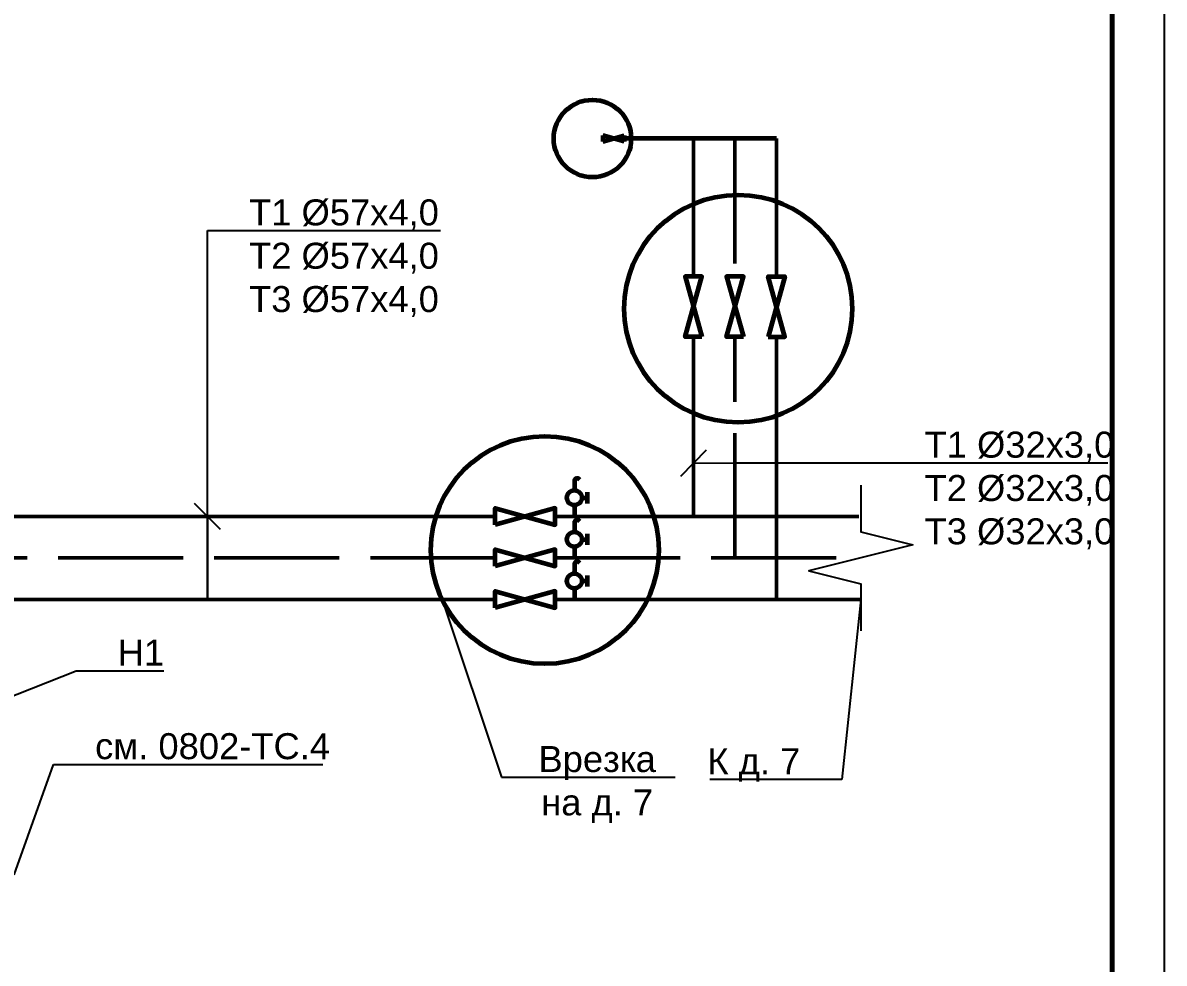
# Model space of a CAD drawing. Header units: millimetres. Extents: x 1990 to 7549, y 397 to 3825.
# Drawn here: x 3089.2 to 3198.9, y 1704.5 to 1795 of the extents above; entities that cross this region are included whole.
import ezdxf
from ezdxf import colors
from ezdxf.entities.mleader import LeaderData, LeaderLine
from ezdxf.enums import TextEntityAlignment as Align
from ezdxf.math import Vec2, Vec3

# ---------------------------------------------------------------- set-up
doc = ezdxf.new("R2010")
doc.units = ezdxf.units.MM
doc.linetypes.add('ACAD_ISO02W100', pattern=[15, 12, -3])
doc.layers.add('Основной', color=1, linetype='Continuous', lineweight=60)
doc.layers.add('Форматы', color=7, linetype='Continuous')
doc.styles.add('-ISOCPEUR-', font='isocpeur.TTF')
doc.styles.get("Standard").update_dxf_attribs({"font": 'arial.ttf'})

# ---------------------------------------------------------------- blocks, each defined once
blk = doc.blocks.new('*U426')
blk.add_lwpolyline([(0, 123), (297, 123), (297, -297), (0, -297)], close=True)
at = {"const_width": 0.5}
blk.add_lwpolyline([(20, 118), (292, 118), (292, -292), (20, -292)], close=True, dxfattribs=at)
blk.add_attdef('РАЗРАБОТАЛ', text='', height=2.5).set_placement((127.5, -264.22), align=Align.MIDDLE_LEFT)
at = {"flags": 8}
for tag, height, p in [('ДАТА', 2.5, (167.07, -264.4)), ('ЛИСТ', 3, (263.39, -271.92)), ('ЛИСТОВ', 3, (280.89, -271.92))]:
    blk.add_attdef(tag, text='', height=height, dxfattribs=at).set_placement(p, align=Align.MIDDLE_CENTER)
blk.add_attdef('ПРОВЕРИЛ', (127.75, -270.73), '', height=2.5)
for tag, p in [('ТЕПЛОВЫЕ_СЕТИ_001', (192.41, -270.98)), ('ИМЯ_ЧЕРТЕЖА_001', (194.51, -285.58))]:
    blk.add_attdef(tag, p, '', height=3, dxfattribs=at)
at = {"style": '-ISOCPEUR-', "flags": 8}
blk.add_attdef('ФОРМАТ', text='', height=3, dxfattribs=at).set_placement((257.97, -294.75), align=Align.MIDDLE_CENTER)
blk = doc.blocks.new('_None')
blk = doc.blocks.new('_Oblique')
at = {"color": 0, "linetype": 'ByBlock', "lineweight": -2}
blk.add_line((-0.5, -0.5), (0.5, 0.5), dxfattribs=at)

msp = doc.modelspace()

# ---------------------------------------------------------------- linework, layer by layer
at = {"lineweight": 60}
for p, q in [((3144.981, 1784.113), (3144.981, 1783.548)), ((3147.015, 1783.548), (3144.981, 1784.113)), ((3144.981, 1783.548), (3147.015, 1784.113)), ((3147.015, 1784.113), (3147.015, 1783.548)), ((3161.681, 1783.831), (3147.015, 1783.831)), ((3142.242, 1750.866), (3142.242, 1750.007)), ((3142.958, 1749.291), (3143.495, 1749.291)), ((3143.495, 1748.754), (3143.495, 1749.828)), ((3142.242, 1748.575), (3142.242, 1747.501)), ((3142.242, 1746.866), (3142.242, 1746.007)), ((3143.495, 1744.754), (3143.495, 1745.828)), ((3142.242, 1744.575), (3142.242, 1743.501)), ((3142.958, 1745.291), (3143.495, 1745.291)), ((3142.242, 1742.866), (3142.242, 1742.007)), ((3142.958, 1741.291), (3143.495, 1741.291)), ((3143.495, 1740.754), (3143.495, 1741.828)), ((3142.242, 1740.575), (3142.242, 1739.501))]:
    msp.add_line(p, q, dxfattribs=at)
at = {"color": 4, "lineweight": 50}
for p, q in [((3153.681, 1783.831), (3153.681, 1770.555)), ((3153.681, 1747.501), (3153.681, 1764.776)), ((3134.627, 1747.501), (3079.313, 1747.501)), ((3140.406, 1747.501), (3169.598, 1747.501))]:
    msp.add_line(p, q, dxfattribs=at)
at = {"color": 5, "linetype": 'ACAD_ISO02W100', "lineweight": 50}
for p, q in [((3157.681, 1783.831), (3157.681, 1770.555)), ((3157.681, 1743.501), (3157.681, 1764.776)), ((3134.627, 1743.501), (3083.313, 1743.501)), ((3140.406, 1743.501), (3169.779, 1743.501))]:
    msp.add_line(p, q, dxfattribs=at)
at = {"color": 1, "lineweight": 50}
for p, q in [((3161.681, 1783.831), (3161.681, 1770.555)), ((3161.681, 1739.501), (3161.681, 1764.776)), ((3134.627, 1739.501), (3087.313, 1739.501)), ((3140.406, 1739.501), (3169.779, 1739.501))]:
    msp.add_line(p, q, dxfattribs=at)
at = {"lineweight": 60}
for points in [[(3154.484, 1764.776), (3152.879, 1764.776), (3154.484, 1770.555), (3152.879, 1770.555), (3154.484, 1764.776)], [(3158.484, 1764.776), (3156.879, 1764.776), (3158.484, 1770.555), (3156.879, 1770.555), (3158.484, 1764.776)], [(3160.879, 1764.776), (3162.484, 1764.776), (3160.879, 1770.555), (3162.484, 1770.555), (3160.879, 1764.776)], [(3134.627, 1746.698), (3134.627, 1748.303), (3140.406, 1746.698), (3140.406, 1748.303), (3134.627, 1746.698)], [(3134.627, 1742.698), (3134.627, 1744.303), (3140.406, 1742.698), (3140.406, 1744.303), (3134.627, 1742.698)], [(3134.627, 1738.698), (3134.627, 1740.303), (3140.406, 1738.698), (3140.406, 1740.303), (3134.627, 1738.698)]]:
    msp.add_lwpolyline(points, dxfattribs=at)
at = {"lineweight": 25}
msp.add_lwpolyline([(3169.779, 1750.501), (3169.779, 1747.501), (3169.779, 1746.001), (3174.779, 1744.751), (3164.779, 1742.251), (3169.779, 1741.001), (3169.779, 1739.501), (3169.779, 1736.501)], dxfattribs=at)
at = {"lineweight": 60}
for centre, radius in [((3143.983, 1783.831), 3.72), ((3142.242, 1749.291), 0.716), ((3142.242, 1745.291), 0.716), ((3142.242, 1741.291), 0.716)]:
    msp.add_circle(centre, radius, dxfattribs=at)
for centre in [(3142.516, 1750.884), (3142.516, 1746.884), (3142.516, 1742.884)]:
    msp.add_arc(centre, 0.274, 25.27806, 183.7409, dxfattribs=at)
at = {"layer": 'Основной'}
for centre in [(3157.99, 1767.473), (3139.4, 1744.264)]:
    msp.add_circle(centre, 10.953, dxfattribs=at)

# ---------------------------------------------------------------- block references
at = {"layer": 'Форматы'}
msp.add_blockref('*U426', (2901.939, 1911.115), dxfattribs=at)

# ---------------------------------------------------------------- leaders
at = {"lineweight": 25}
ml = msp.add_multileader_mtext('Standard', dxfattribs=at)
ml.set_content('Т1 %%C57х4,0 \\PТ2 %%C57х4,0 \\PТ3 %%C57х4,0 ', color=256)
ml.set_leader_properties()
ml.set_arrow_properties(name='OBLIQUE')
ml.build(insert=Vec2(0, 0))
ml.multileader.update_dxf_attribs({"text_left_attachment_type": 6, "text_right_attachment_type": 6, "dogleg_length": 2, "arrow_head_size": 2.5})
ctx = ml.context
ctx.base_point, ctx.char_height, ctx.arrow_head_size, ctx.plane_origin = Vec3(3108.97, 1774.982), 2.5, 2.5, Vec3(3106.97, 1747.501)
ctx.left_attachment, ctx.right_attachment = 6, 6
notes = []
notes.append((ctx, [(0, (1, 1, 0), (3106.97, 1774.982), (1, 0), 2, [(2, [(3106.97, 1747.501), (3106.97, 1743.501), (3106.97, 1739.501)], 0, [])])]))
ctx.mtext.insert, ctx.mtext.flow_direction = Vec3(3110.97, 1777.982), 5
ml = msp.add_multileader_mtext('Standard', dxfattribs=at)
ml.set_content('Т1 %%C32х3,0\\PТ2 %%C32х3,0\\PТ3 %%C32х3,0', color=256)
ml.set_leader_properties()
ml.set_arrow_properties(name='OBLIQUE')
ml.build(insert=Vec2(0, 0))
ml.multileader.update_dxf_attribs({"text_left_attachment_type": 6, "text_right_attachment_type": 6, "dogleg_length": 2, "arrow_head_size": 2.5})
ctx = ml.context
ctx.base_point, ctx.char_height, ctx.arrow_head_size, ctx.plane_origin = Vec3(3173.903, 1752.647), 2.5, 2.5, Vec3(3153.681, 1752.602)
ctx.left_attachment, ctx.right_attachment = 6, 6
notes.append((ctx, [(0, (1, 1, 0), (3171.903, 1752.647), (1, 0), 2, [(2, [(3153.681, 1752.602), (3157.681, 1752.647), (3161.681, 1752.647)], 0, [])])]))
ctx.mtext.insert, ctx.mtext.flow_direction = Vec3(3175.903, 1755.647), 5
ml = msp.add_multileader_mtext('Standard', dxfattribs=at)
ml.set_content('К д. 7', color=256)
ml.set_leader_properties()
ml.set_arrow_properties(name='NONE')
ml.build(insert=Vec2(0, 0))
ml.multileader.update_dxf_attribs({"text_left_attachment_type": 6, "text_right_attachment_type": 6, "dogleg_length": 2, "arrow_head_size": 2.5})
ctx = ml.context
ctx.base_point, ctx.char_height, ctx.arrow_head_size, ctx.plane_origin = Vec3(3153.463, 1722.206), 2.5, 2.5, Vec3(3169.779, 1739.501)
ctx.left_attachment, ctx.right_attachment, ctx.text_align_type = 6, 6, 2
notes.append((ctx, [(1, (1, 1, 0), (3167.955, 1722.206), (-1, 0), 2, [(0, [(3169.779, 1739.501)], 0, [])])]))
ctx.mtext.insert, ctx.mtext.alignment, ctx.mtext.flow_direction = Vec3(3163.955, 1725.206), 3, 5
ml = msp.add_multileader_mtext('Standard', dxfattribs=at)
ml.set_content('Н1', color=256)
ml.set_leader_properties()
ml.set_arrow_properties(name='NONE')
ml.build(insert=Vec2(0, 0))
ml.multileader.update_dxf_attribs({"text_left_attachment_type": 6, "text_right_attachment_type": 6, "dogleg_length": 2, "arrow_head_size": 2.5})
ctx = ml.context
ctx.base_point, ctx.char_height, ctx.arrow_head_size, ctx.plane_origin = Vec3(3096.343, 1732.651), 2.5, 2.5, Vec3(3087.313, 1729.847)
ctx.left_attachment, ctx.right_attachment = 6, 6
notes.append((ctx, [(0, (1, 1, 0), (3094.343, 1732.651), (1, 0), 2, [(0, [(3087.313, 1729.847)], 0, [])])]))
ctx.mtext.insert, ctx.mtext.flow_direction = Vec3(3098.343, 1735.651), 5
ml = msp.add_multileader_mtext('Standard', dxfattribs=at)
ml.set_content('см. 0802-ТС.4', color=256)
ml.set_leader_properties()
ml.set_arrow_properties(name='NONE')
ml.build(insert=Vec2(0, 0))
ml.multileader.update_dxf_attribs({"text_left_attachment_type": 6, "text_right_attachment_type": 6, "dogleg_length": 2, "arrow_head_size": 2.5})
ctx = ml.context
ctx.base_point, ctx.char_height, ctx.arrow_head_size, ctx.plane_origin = Vec3(3094.17, 1723.654), 2.5, 2.5, Vec3(3088.395, 1713.029)
ctx.left_attachment, ctx.right_attachment = 6, 6
notes.append((ctx, [(0, (1, 1, 0), (3092.17, 1723.654), (1, 0), 2, [(0, [(3088.395, 1713.029)], 0, [])])]))
ctx.mtext.insert, ctx.mtext.flow_direction = Vec3(3096.17, 1726.654), 5
for ctx, leaders in notes:
    for number, flags, end, landing, length, lines in leaders:
        leader = LeaderData()
        leader.index, (leader.has_last_leader_line, leader.has_dogleg_vector, leader.attachment_direction) = number, flags
        leader.last_leader_point, leader.dogleg_vector, leader.dogleg_length = Vec3(end), Vec3(landing), length
        for number, points, colour, breaks in lines:
            line = LeaderLine()
            line.index, line.vertices, line.color, line.breaks = number, Vec3.list(points), colors.encode_raw_color(colour), breaks
            leader.lines.append(line)
        ctx.leaders.append(leader)

# ---------------------------------------------------------------- next in the draw order: leaders
at = {"layer": 'Основной', "lineweight": 25}
ml = msp.add_multileader_mtext('Standard', dxfattribs=at)
ml.set_content('Врезка \\Pна д. 7', color=256)
ml.set_leader_properties()
ml.set_arrow_properties(name='NONE')
ml.build(insert=Vec2(0, 0))
ml.multileader.update_dxf_attribs({"text_left_attachment_type": 6, "text_right_attachment_type": 6, "dogleg_length": 2, "arrow_head_size": 2.5})
ctx = ml.context
ctx.base_point, ctx.char_height, ctx.arrow_head_size, ctx.plane_origin = Vec3(3137.244, 1722.417), 2.5, 2.5, Vec3(3132.296, 1718.295)
ctx.left_attachment, ctx.right_attachment, ctx.text_align_type = 6, 6, 1
notes = []
notes.append((ctx, [(0, (1, 1, 0), (3135.244, 1722.417), (1, 0), 2, [(0, [(3129.537, 1739.501)], 0, [])])]))
ctx.mtext.insert, ctx.mtext.alignment, ctx.mtext.flow_direction = Vec3(3144.432, 1725.417), 2, 5
ctx.mtext.has_bg_fill, ctx.mtext.bg_color, ctx.mtext.bg_scale_factor, ctx.mtext.bg_transparency, ctx.mtext.use_window_bg_color = 1, -1027028792, 1.5, 0, 1
for ctx, leaders in notes:
    for number, flags, end, landing, length, lines in leaders:
        leader = LeaderData()
        leader.index, (leader.has_last_leader_line, leader.has_dogleg_vector, leader.attachment_direction) = number, flags
        leader.last_leader_point, leader.dogleg_vector, leader.dogleg_length = Vec3(end), Vec3(landing), length
        for number, points, colour, breaks in lines:
            line = LeaderLine()
            line.index, line.vertices, line.color, line.breaks = number, Vec3.list(points), colors.encode_raw_color(colour), breaks
            leader.lines.append(line)
        ctx.leaders.append(leader)

doc.saveas('drawing.dxf')
